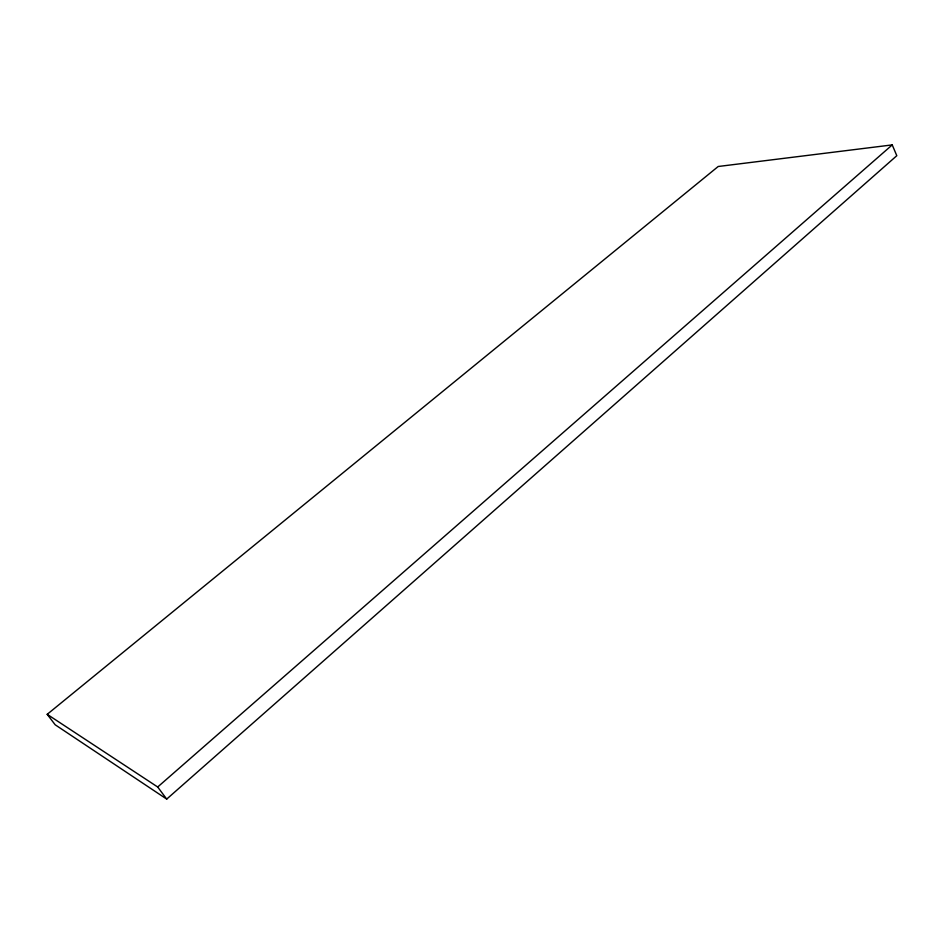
<?xml version="1.0" encoding="UTF-8"?>
<svg xmlns="http://www.w3.org/2000/svg" width="944" height="944" viewBox="0 0 944 944"><rect width="100%" height="100%" fill="white"/><g stroke="black" fill="none" stroke-linecap="round" stroke-linejoin="round"><path stroke-width="1.42" d="M166.71 799.096L896.8 155.701L892.233 144.904L718.195 166.498L47.2 714.325L55.165 724.768L166.71 799.096L157.695 787.001L47.2 714.325M157.695 787.001L892.233 144.904"/></g></svg>
